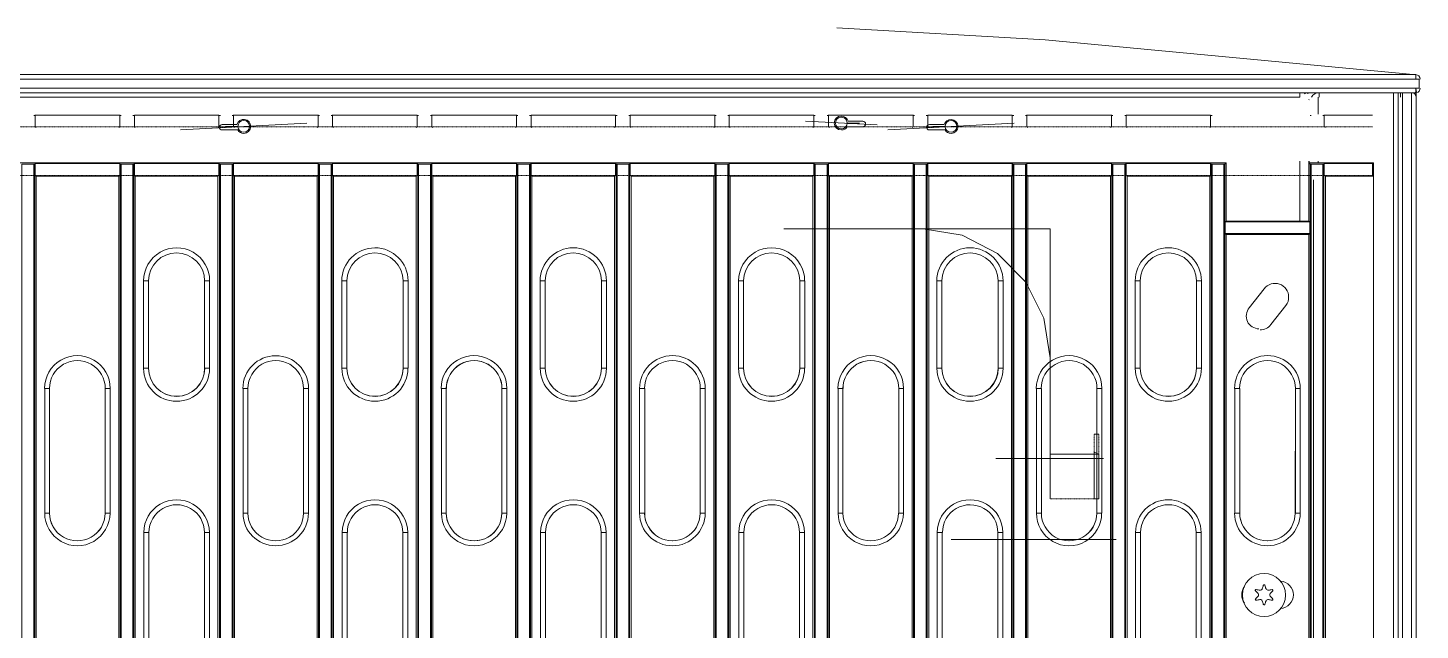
# Model space of a CAD drawing. Extents: x 43000 to 200282, y 3579 to 63943.
# Drawn here: x 114732 to 115349, y 34902 to 35169 of the extents above; entities that cross this region are included whole.
import ezdxf

# ---------------------------------------------------------------- set-up
doc = ezdxf.new("R2010")
doc.units = 0
doc.header["$MEASUREMENT"] = 0
doc.linetypes.add('PDF_IMPORT', pattern=[1, 0.8, -0.2])
doc.layers.get('0').update_dxf_attribs({"linetype": 'CONTINUOUS'})
doc.layers.add('PDF5_Geometry', color=7, linetype='CONTINUOUS')

# ---------------------------------------------------------------- blocks, each defined once
blk = doc.blocks.new('pohlad vonkajšia')
at = {"layer": 'PDF5_Geometry', "lineweight": 13}
for points in [[(17138.3, 2769.84), (17056.75, 2777.59), (17010.57, 2780.22)], [(17139.65, 2768.85), (17139.65, 2766.86), (17138.87, 2766.86), (15996.76, 2766.86), (15996.76, 2766.84)], [(15996.76, 2766.84), (15996.57, 2765.87), (15996.76, 2765.84), (15996.81, 2765.84), (17138.82, 2765.84), (17138.87, 2765.87), (17138.87, 2765.84), (17139.04, 2765.87), (17138.87, 2766.84)], [(17113.2, 2765.84), (17113.2, 2765.56), (17113.2, 2764.85), (16015.76, 2764.85), (16015.76, 2761.09)], [(17114.18, 2765.61), (17114.18, 2765.58)], [(17115, 2765.58), (17115, 2765.84), (17116.49, 2765.84), (17116.49, 2765.56)], [(17117.25, 2764.85), (17117.25, 2761.07)], [(17117.48, 2764.85), (17117.48, 2765.84)], [(17133.98, 2765.84), (17133.98, 2112.13), (17129.23, 2112.13), (17133.98, 2112.13), (17134.66, 2112.13), (17134.97, 2112.13), (17134.97, 2111.12), (17137.95, 2111.12)], [(17138.98, 2766.26), (17138.98, 2112.13), (17138.68, 2112.13), (17137.95, 2112.13), (17135.96, 2112.13), (17135.27, 2112.13), (17134.97, 2112.13), (17134.97, 2765.84)], [(17135.47, 2765.84), (17135.47, 2764.85)], [(17135.96, 2765.84), (17135.96, 2112.13)], [(17137.95, 2765.84), (17137.95, 2112.13)], [(17138.87, 2765.84), (17138.82, 2765.84), (17138.87, 2766.22), (17138.87, 2766.86)], [(17138.98, 2764.85), (17138.98, 2764.85)], [(17115.26, 2764.33), (17115.21, 2764.28)], [(16832.61, 2760.77), (16832.72, 2760.77), (16832.82, 2760.77), (16832.92, 2760.88), (16851.66, 2760.88), (16851.77, 2760.77), (16851.87, 2760.77), (16851.98, 2760.77)], [(16833.13, 2758.09), (16832.92, 2758.28), (16832.92, 2760.88)], [(16851.66, 2760.88), (16851.66, 2758.28), (16851.46, 2758.09)], [(16854.59, 2760.77), (16854.68, 2760.77), (16854.79, 2760.77), (16854.91, 2760.88), (16873.65, 2760.88), (16873.75, 2760.77), (16873.86, 2760.77), (16873.98, 2760.77)], [(16855.11, 2758.09), (16854.91, 2758.28), (16854.91, 2760.88)], [(16865.12, 2757.62), (16893.15, 2759.07), (16865.12, 2757.62)], [(16873.65, 2760.88), (16873.65, 2758.28), (16873.44, 2758.09)], [(16876.56, 2760.77), (16876.66, 2760.77), (16876.77, 2760.77), (16876.87, 2760.88), (16895.61, 2760.88), (16895.75, 2760.77), (16895.85, 2760.77), (16895.92, 2760.77)], [(16877.08, 2758.09), (16876.87, 2758.28), (16876.87, 2760.88)], [(16895.61, 2760.88), (16895.61, 2758.28), (16895.4, 2758.09)], [(16898.54, 2760.77), (16898.65, 2760.77), (16898.75, 2760.77), (16898.85, 2760.88), (16917.59, 2760.88), (16917.7, 2760.77), (16917.8, 2760.77), (16917.91, 2760.77)], [(16899.06, 2758.09), (16898.85, 2758.28), (16898.85, 2760.88)], [(16917.59, 2760.88), (16917.59, 2758.28), (16917.39, 2758.09)], [(16920.52, 2760.77), (16920.63, 2760.77), (16920.73, 2760.77), (16920.84, 2760.88), (16939.58, 2760.88), (16939.68, 2760.77), (16939.78, 2760.77), (16939.89, 2760.77)], [(16921.04, 2758.09), (16920.84, 2758.28), (16920.84, 2760.88)], [(16939.58, 2760.88), (16939.58, 2758.28), (16939.37, 2758.09)], [(16942.51, 2760.77), (16942.61, 2760.77), (16942.71, 2760.77), (16942.82, 2760.88), (16961.56, 2760.88), (16961.66, 2760.77), (16961.77, 2760.77), (16961.87, 2760.77)], [(16943.03, 2758.09), (16942.82, 2758.28), (16942.82, 2760.88)], [(16961.56, 2760.88), (16961.56, 2758.28), (16961.35, 2758.09)], [(16964.49, 2760.77), (16964.56, 2760.77), (16964.66, 2760.77), (16964.8, 2760.88), (16983.54, 2760.88), (16983.64, 2760.77), (16983.75, 2760.77), (16983.85, 2760.77)], [(16965.01, 2758.09), (16964.8, 2758.28), (16964.8, 2760.88)], [(16983.54, 2760.88), (16983.54, 2758.28), (16983.33, 2758.09)], [(16986.44, 2760.77), (16986.54, 2760.77), (16986.66, 2760.77), (16986.76, 2760.88), (17005.5, 2760.88), (17005.63, 2760.77), (17005.73, 2760.77), (17005.82, 2760.77)], [(16986.97, 2758.09), (16986.76, 2758.28), (16986.76, 2760.88)], [(17019.5, 2758.69), (17003.65, 2759.53), (17019.5, 2758.69)], [(17005.5, 2760.88), (17005.5, 2758.28), (17005.3, 2758.09)], [(17008.43, 2760.77), (17008.54, 2760.77), (17008.64, 2760.77), (17008.75, 2760.88), (17027.49, 2760.88), (17027.59, 2760.77), (17027.71, 2760.77), (17027.8, 2760.77)], [(17008.95, 2758.09), (17008.75, 2758.28), (17008.75, 2760.88)], [(17021.87, 2757.62), (17049.89, 2759.07), (17021.87, 2757.62)], [(17027.49, 2760.88), (17027.49, 2758.28), (17027.28, 2758.09)], [(17030.42, 2760.77), (17030.52, 2760.77), (17030.62, 2760.77), (17030.73, 2760.88), (17049.47, 2760.88), (17049.57, 2760.77), (17049.68, 2760.77), (17049.78, 2760.77)], [(17030.94, 2758.09), (17030.73, 2758.28), (17030.73, 2760.88)], [(17031.09, 2758.75), (17034.39, 2758.75)], [(17049.47, 2760.88), (17049.47, 2758.28), (17049.26, 2758.09)], [(17052.4, 2760.77), (17052.5, 2760.77), (17052.61, 2760.77), (17052.71, 2760.88), (17071.45, 2760.88), (17071.56, 2760.77), (17071.66, 2760.77), (17071.76, 2760.77)], [(17052.92, 2758.09), (17052.71, 2758.28), (17052.71, 2760.88)], [(17071.45, 2760.88), (17071.45, 2758.28), (17071.24, 2758.09)], [(17074.38, 2760.77), (17074.45, 2760.77), (17074.55, 2760.77), (17074.69, 2760.88), (17093.43, 2760.88), (17093.54, 2760.77), (17093.64, 2760.77), (17093.75, 2760.77)], [(17074.9, 2758.09), (17074.69, 2758.28), (17074.69, 2760.88)], [(17093.43, 2760.88), (17093.43, 2758.28), (17093.23, 2758.09)], [(17115.52, 2760.77), (17115.62, 2760.77), (17115.71, 2760.77)], [(17118.31, 2760.77), (17118.41, 2760.77), (17118.52, 2760.77), (17118.62, 2760.88), (17129.28, 2760.88)], [(17118.85, 2758.09), (17118.62, 2758.28), (17118.62, 2760.88)], [(16877.81, 2757.57), (16874.36, 2757.57)], [(16877.86, 2758.35), (16875.87, 2758.35), (16875.14, 2758.35), (16876.21, 2758.35), (16877.86, 2758.35), (16875.54, 2758.17), (16875.14, 2758.14), (16875.29, 2758.14), (16877.81, 2758.29)], [(17034.56, 2757.57), (17031.09, 2757.57)], [(17115.21, 2737.35), (17096.85, 2737.35), (17096.85, 2750.3), (16675.62, 2750.3)], [(17118.31, 2113.05), (17118.31, 2749.99), (17115.71, 2749.99), (17115.71, 2113.05)], [(17096.33, 2113.05), (17096.33, 2749.99), (17093.75, 2749.99), (17093.75, 2113.05)], [(17074.38, 2113.05), (17074.38, 2749.99), (17071.76, 2749.99), (17071.76, 2113.05)], [(17052.4, 2113.05), (17052.4, 2749.99), (17049.78, 2749.99), (17049.78, 2113.05)], [(17030.42, 2113.05), (17030.42, 2749.99), (17027.8, 2749.99), (17027.8, 2113.05)], [(17008.43, 2113.05), (17008.43, 2749.99), (17005.82, 2749.99), (17005.82, 2113.05)], [(16986.44, 2113.05), (16986.44, 2749.99), (16983.85, 2749.99), (16983.85, 2113.05)], [(16964.49, 2113.05), (16964.49, 2749.99), (16961.87, 2749.99), (16961.87, 2113.05)], [(16942.51, 2113.05), (16942.51, 2749.99), (16939.89, 2749.99), (16939.89, 2113.05)], [(16920.52, 2113.05), (16920.52, 2749.99), (16917.91, 2749.99), (16917.91, 2113.05)], [(16898.54, 2113.05), (16898.54, 2749.99), (16895.92, 2749.99), (16895.92, 2113.05)], [(16876.56, 2113.05), (16876.56, 2749.99), (16873.98, 2749.99), (16873.98, 2113.05)], [(16854.59, 2113.05), (16854.59, 2749.99), (16851.98, 2749.99), (16851.98, 2113.05)], [(16832.61, 2113.05), (16832.61, 2749.99), (16829.99, 2749.99), (16829.99, 2113.05)], [(16832.61, 2749.99), (16832.72, 2749.99), (16832.82, 2749.99), (16832.92, 2750.09), (16851.66, 2750.09), (16851.77, 2749.99), (16851.87, 2749.99), (16851.98, 2749.99)], [(16832.72, 2749.99), (16832.72, 2113.15), (16832.61, 2113.05)], [(16832.82, 2749.99), (16832.82, 2113.41)], [(16833.13, 2747.3), (16832.92, 2747.47), (16832.92, 2750.09)], [(16851.66, 2750.09), (16851.66, 2747.47), (16851.46, 2747.3)], [(16851.77, 2749.99), (16851.77, 2113.41)], [(16851.87, 2749.99), (16851.87, 2113.15), (16851.98, 2113.05)], [(16854.59, 2749.99), (16854.68, 2749.99), (16854.79, 2749.99), (16854.91, 2750.09), (16873.65, 2750.09), (16873.75, 2749.99), (16873.86, 2749.99), (16873.98, 2749.99)], [(16854.68, 2749.99), (16854.68, 2113.15), (16854.59, 2113.05)], [(16854.79, 2749.99), (16854.79, 2113.41)], [(16855.11, 2747.3), (16854.91, 2747.47), (16854.91, 2750.09)], [(16873.65, 2750.09), (16873.65, 2747.47), (16873.44, 2747.3)], [(16873.75, 2749.99), (16873.75, 2113.41)], [(16873.86, 2749.99), (16873.86, 2113.15), (16873.98, 2113.05)], [(16876.56, 2749.99), (16876.66, 2749.99), (16876.77, 2749.99), (16876.87, 2750.09), (16895.61, 2750.09), (16895.75, 2749.99), (16895.85, 2749.99), (16895.92, 2749.99)], [(16876.66, 2749.99), (16876.66, 2113.15), (16876.56, 2113.05)], [(16876.77, 2749.99), (16876.77, 2113.41)], [(16877.08, 2747.3), (16876.87, 2747.47), (16876.87, 2750.09)], [(16895.61, 2750.09), (16895.61, 2747.47), (16895.4, 2747.3)], [(16895.75, 2749.99), (16895.75, 2113.41)], [(16895.85, 2749.99), (16895.85, 2113.15), (16895.92, 2113.05)], [(16898.54, 2749.99), (16898.65, 2749.99), (16898.75, 2749.99), (16898.85, 2750.09), (16917.59, 2750.09), (16917.7, 2749.99), (16917.8, 2749.99), (16917.91, 2749.99)], [(16898.65, 2749.99), (16898.65, 2113.15), (16898.54, 2113.05)], [(16898.75, 2749.99), (16898.75, 2113.41)], [(16899.06, 2747.3), (16898.85, 2747.47), (16898.85, 2750.09)], [(16917.59, 2750.09), (16917.59, 2747.47), (16917.39, 2747.3)], [(16917.7, 2749.99), (16917.7, 2113.41)], [(16917.8, 2749.99), (16917.8, 2113.15), (16917.91, 2113.05)], [(16920.52, 2749.99), (16920.63, 2749.99), (16920.73, 2749.99), (16920.84, 2750.09), (16939.58, 2750.09), (16939.68, 2749.99), (16939.78, 2749.99), (16939.89, 2749.99)], [(16920.63, 2749.99), (16920.63, 2113.15), (16920.52, 2113.05)], [(16920.73, 2749.99), (16920.73, 2113.41)], [(16921.04, 2747.3), (16920.84, 2747.47), (16920.84, 2750.09)], [(16939.58, 2750.09), (16939.58, 2747.47), (16939.37, 2747.3)], [(16939.68, 2749.99), (16939.68, 2113.41)], [(16939.78, 2749.99), (16939.78, 2113.15), (16939.89, 2113.05)], [(16942.51, 2749.99), (16942.61, 2749.99), (16942.71, 2749.99), (16942.82, 2750.09), (16961.56, 2750.09), (16961.66, 2749.99), (16961.77, 2749.99), (16961.87, 2749.99)], [(16942.61, 2749.99), (16942.61, 2113.15), (16942.51, 2113.05)], [(16942.71, 2749.99), (16942.71, 2113.41)], [(16943.03, 2747.3), (16942.82, 2747.47), (16942.82, 2750.09)], [(16961.56, 2750.09), (16961.56, 2747.47), (16961.35, 2747.3)], [(16961.66, 2749.99), (16961.66, 2113.41)], [(16961.77, 2749.99), (16961.77, 2113.15), (16961.87, 2113.05)], [(16964.49, 2749.99), (16964.56, 2749.99), (16964.66, 2749.99), (16964.8, 2750.09), (16983.54, 2750.09), (16983.64, 2749.99), (16983.75, 2749.99), (16983.85, 2749.99)], [(16964.49, 2113.05), (16964.56, 2113.15), (16964.56, 2749.99)], [(16964.66, 2749.99), (16964.66, 2113.41)], [(16965.01, 2747.3), (16964.8, 2747.47), (16964.8, 2750.09)], [(16983.54, 2750.09), (16983.54, 2747.47), (16983.33, 2747.3)], [(16983.64, 2749.99), (16983.64, 2113.41)], [(16983.75, 2749.99), (16983.75, 2113.15), (16983.85, 2113.05)], [(16986.44, 2749.99), (16986.54, 2749.99), (16986.66, 2749.99), (16986.76, 2750.09), (17005.5, 2750.09), (17005.63, 2749.99), (17005.73, 2749.99), (17005.82, 2749.99)], [(16986.54, 2749.99), (16986.54, 2113.15), (16986.44, 2113.05)], [(16986.66, 2749.99), (16986.66, 2113.41)], [(16986.97, 2747.3), (16986.76, 2747.47), (16986.76, 2750.09)], [(17005.5, 2750.09), (17005.5, 2747.47), (17005.3, 2747.3)], [(17005.63, 2749.99), (17005.63, 2113.41)], [(17005.73, 2749.99), (17005.73, 2113.15), (17005.82, 2113.05)], [(17008.43, 2749.99), (17008.54, 2749.99), (17008.64, 2749.99), (17008.75, 2750.09), (17027.49, 2750.09), (17027.59, 2749.99), (17027.71, 2749.99), (17027.8, 2749.99)], [(17008.54, 2749.99), (17008.54, 2113.15), (17008.43, 2113.05)], [(17008.64, 2749.99), (17008.64, 2113.41)], [(17008.95, 2747.3), (17008.75, 2747.47), (17008.75, 2750.09)], [(17027.49, 2750.09), (17027.49, 2747.47), (17027.28, 2747.3)], [(17027.59, 2749.99), (17027.59, 2113.41)], [(17027.71, 2749.99), (17027.71, 2113.15), (17027.8, 2113.05)], [(17030.42, 2749.99), (17030.52, 2749.99), (17030.62, 2749.99), (17030.73, 2750.09), (17049.47, 2750.09), (17049.57, 2749.99), (17049.68, 2749.99), (17049.78, 2749.99)], [(17030.52, 2749.99), (17030.52, 2113.15), (17030.42, 2113.05)], [(17030.62, 2749.99), (17030.62, 2113.41)], [(17030.94, 2747.3), (17030.73, 2747.47), (17030.73, 2750.09)], [(17049.47, 2750.09), (17049.47, 2747.47), (17049.26, 2747.3)], [(17049.57, 2749.99), (17049.57, 2113.41)], [(17049.68, 2749.99), (17049.68, 2113.15), (17049.78, 2113.05)], [(17052.4, 2749.99), (17052.5, 2749.99), (17052.61, 2749.99), (17052.71, 2750.09), (17071.45, 2750.09), (17071.56, 2749.99), (17071.66, 2749.99), (17071.76, 2749.99)], [(17052.5, 2749.99), (17052.5, 2113.15), (17052.4, 2113.05)], [(17052.61, 2749.99), (17052.61, 2113.41)], [(17052.92, 2747.3), (17052.71, 2747.47), (17052.71, 2750.09)], [(17071.45, 2750.09), (17071.45, 2747.47), (17071.24, 2747.3)], [(17071.56, 2749.99), (17071.56, 2113.41)], [(17071.66, 2749.99), (17071.66, 2113.15), (17071.76, 2113.05)], [(17074.38, 2749.99), (17074.45, 2749.99), (17074.55, 2749.99), (17074.69, 2750.09), (17093.43, 2750.09), (17093.54, 2749.99), (17093.64, 2749.99), (17093.75, 2749.99)], [(17074.45, 2749.99), (17074.45, 2113.15), (17074.38, 2113.05)], [(17074.45, 2749.99), (17074.45, 2749.99)], [(17074.55, 2749.99), (17074.55, 2113.41)], [(17074.9, 2747.3), (17074.69, 2747.47), (17074.69, 2750.09)], [(17093.43, 2750.09), (17093.43, 2747.47), (17093.23, 2747.3)], [(17093.54, 2749.99), (17093.54, 2113.41)], [(17093.64, 2749.99), (17093.64, 2749.99)], [(17093.64, 2749.99), (17093.64, 2113.15), (17093.75, 2113.05)], [(17096.33, 2749.99), (17096.43, 2749.99), (17096.54, 2749.99), (17096.85, 2750.3)], [(17096.43, 2749.99), (17096.43, 2113.15), (17096.33, 2113.05)], [(17096.54, 2749.99), (17096.54, 2113.41)], [(17129.2, 2111.23), (17129.49, 2120.12), (17129.49, 2749.69), (17129.49, 2750.3), (17115.21, 2750.3), (17115.21, 2737.35), (17115.4, 2737.19), (17115.4, 2734.58), (17096.68, 2734.58)], [(17096.85, 2750.3), (17096.85, 2750.3)], [(17113.2, 2737.37), (17113.2, 2750.63)], [(17115.21, 2750.63), (17115.21, 2737.37)], [(17115.21, 2750.3), (17115.21, 2750.3)], [(17115.21, 2750.3), (17115.52, 2749.99), (17115.52, 2113.41)], [(17115.26, 2750.3), (17115.26, 2750.66)], [(17115.52, 2749.99), (17115.62, 2749.99), (17115.71, 2749.99)], [(17115.62, 2749.99), (17115.62, 2113.15), (17115.71, 2113.05)], [(17117.25, 2750.66), (17117.25, 2750.3)], [(17118.31, 2749.99), (17118.41, 2749.99), (17118.52, 2749.99), (17118.62, 2750.09), (17129.28, 2750.09)], [(17118.41, 2749.99), (17118.41, 2113.15), (17118.31, 2113.05)], [(17118.52, 2749.99), (17118.52, 2113.41)], [(17118.85, 2747.3), (17118.62, 2747.47), (17118.62, 2750.09)], [(17129.49, 2123.41), (17129.49, 2747.3), (17129.28, 2747.47), (17129.28, 2750.09), (17129.49, 2750.3)], [(16833.13, 2123.41), (16833.13, 2747.3), (16851.46, 2747.3), (16851.46, 2123.41)], [(16855.11, 2123.41), (16855.11, 2747.3), (16873.44, 2747.3), (16873.44, 2123.41)], [(16877.08, 2123.41), (16877.08, 2747.3), (16895.4, 2747.3), (16895.4, 2123.41)], [(16899.06, 2123.41), (16899.06, 2747.3), (16917.39, 2747.3), (16917.39, 2123.41)], [(16921.04, 2123.41), (16921.04, 2747.3), (16939.37, 2747.3), (16939.37, 2123.41)], [(16943.03, 2123.41), (16943.03, 2747.3), (16961.35, 2747.3), (16961.35, 2123.41)], [(16965.01, 2123.41), (16965.01, 2747.3), (16983.33, 2747.3), (16983.33, 2123.41)], [(16986.97, 2123.41), (16986.97, 2747.3), (17005.3, 2747.3), (17005.3, 2123.41)], [(17008.95, 2123.41), (17008.95, 2747.3), (17027.28, 2747.3), (17027.28, 2123.41)], [(17030.94, 2123.41), (17030.94, 2747.3), (17049.26, 2747.3), (17049.26, 2123.41)], [(17052.92, 2123.41), (17052.92, 2747.3), (17071.24, 2747.3), (17071.24, 2123.41)], [(17074.9, 2123.41), (17074.9, 2747.3), (17093.23, 2747.3), (17093.23, 2123.41)], [(17115.21, 2746.5), (17115.21, 2746.5)], [(17129.49, 2747.3), (17118.85, 2747.3), (17118.85, 2123.41)], [(17096.85, 2737.35), (17096.68, 2737.19), (17096.68, 2734.58), (17096.85, 2734.37)], [(17115.4, 2737.19), (17096.68, 2737.19)], [(17057.83, 2675.7), (17057.83, 2735.6), (16998.85, 2735.6)], [(17003.51, 2735.6), (17002.21, 2735.6), (17001.9, 2735.6), (17002.21, 2735.6), (17001.53, 2735.6), (17000.56, 2735.6), (17001.22, 2735.6), (17002.37, 2735.6), (17003.18, 2735.6), (17002.87, 2735.6), (17002.52, 2735.6), (17002.35, 2735.6), (17002.16, 2735.6), (17001.9, 2735.6)], [(17002.21, 2735.6), (17002.21, 2735.6)], [(17003.7, 2735.6), (17003.04, 2735.6), (17002.87, 2735.6)], [(17011.23, 2735.6), (17006.11, 2735.6)], [(17029.71, 2735.6), (17038.39, 2734.2), (17046.23, 2730.14), (17052.47, 2723.83), (17056.44, 2715.85), (17057.83, 2707.03)], [(17096.85, 2123.41), (17096.85, 2734.37), (17115.21, 2734.37), (17115.4, 2734.58)], [(17115.21, 2123.41), (17115.21, 2734.37)], [(16858.04, 2724.09), (16858.04, 2704.69), (16858.04, 2724.09)], [(16902.01, 2724.09), (16902.01, 2704.69), (16902.01, 2724.09)], [(16989.92, 2724.09), (16989.92, 2704.69), (16989.92, 2724.09)], [(17033.88, 2724.09), (17033.88, 2704.69), (17033.88, 2724.09)], [(17077.83, 2724.09), (17077.83, 2704.69), (17077.83, 2724.09)], [(17068.63, 2690.11), (17068.37, 2690.11), (17068.19, 2690.11), (17068, 2690.11), (17067.64, 2690.11)], [(17060.1, 2684.68), (17055.55, 2684.68), (17060.1, 2684.68)], [(17065.68, 2685.65), (17068.63, 2685.67), (17068.63, 2685.65), (17068.63, 2675.7), (17067.64, 2675.7), (17067.64, 2686.07), (17067.64, 2686.11), (17068.63, 2685.67), (17057.83, 2685.67)], [(17035.95, 2666.71), (17072.49, 2666.71), (17072.32, 2666.71), (17072.21, 2666.71), (17072.08, 2666.71), (17071.87, 2666.71)], [(17056.84, 2666.71), (17057.57, 2666.71), (17057.83, 2666.71), (17053.6, 2666.71), (17053.75, 2666.71), (17053.89, 2666.71), (17054.01, 2666.71), (17054.22, 2666.71)], [(17068.42, 2666.71), (17068.47, 2666.71), (17068.5, 2666.71), (17068.56, 2666.71), (17068.63, 2666.71), (17071.33, 2666.71), (17072.08, 2666.71), (17070.88, 2666.71), (17066.25, 2666.71), (17066.46, 2666.71), (17071.09, 2666.71), (17068.42, 2666.71), (17067.17, 2666.71), (17066.91, 2666.71)], [(17067.88, 2666.71), (17068, 2666.71), (17068.63, 2666.71)], [(17071.09, 2666.71), (17071.09, 2666.71)]]:
    blk.add_lwpolyline(points, dxfattribs=at)
for points in [[(17138.87, 2768.85), (17139.65, 2768.85), (15996.76, 2768.85), (15996.76, 2769.53), (15996.76, 2769.84), (17138.87, 2769.84), (17138.87, 2769.55)], [(17012.87, 2759.11), (17014.85, 2759.11), (17015.58, 2759.11), (17014.5, 2759.11)], [(17015.58, 2758.9), (17015.16, 2758.9), (17012.92, 2759.02), (17015.42, 2758.9)], [(17031.87, 2758.35), (17032.95, 2758.35), (17034.59, 2758.35), (17032.6, 2758.35)], [(17032.29, 2758.17), (17031.89, 2758.14), (17032.03, 2758.14), (17034.54, 2758.29)], [(17116.25, 2224.79), (17116.25, 2746.5), (17116.25, 2744.01), (17116.25, 2234.76)], [(17010.57, 2735.6), (17003.7, 2735.6), (17003.65, 2735.6), (17003.6, 2735.6), (17003.56, 2735.6), (17003.51, 2735.6), (17010.41, 2735.6)], [(16945.96, 2724.09), (16945.96, 2704.69), (16945.97, 2724.09)], [(17058.8, 2684.68), (17053.84, 2684.68), (17049.57, 2684.68), (17046.73, 2684.68), (17045.81, 2684.68), (17046.94, 2684.68), (17049.99, 2684.68), (17054.38, 2684.68), (17059.37, 2684.68), (17064.08, 2684.68), (17067.72, 2684.68), (17069.65, 2684.68), (17069.53, 2684.68), (17067.38, 2684.68), (17063.6, 2684.68)], [(17058.71, 2684.68), (17053.86, 2684.68), (17049.78, 2684.68), (17047.3, 2684.68), (17046.9, 2684.68), (17048.65, 2684.68), (17052.26, 2684.68), (17056.94, 2684.68), (17061.8, 2684.68), (17065.87, 2684.68), (17068.35, 2684.68), (17068.73, 2684.68), (17066.96, 2684.68), (17063.41, 2684.68)], [(17057.83, 2684.68), (17057.83, 2681.7), (17057.83, 2680.66), (17057.83, 2681.7)], [(17067.88, 2666.71), (17067.62, 2666.71), (17067.43, 2666.71), (17067.26, 2666.71), (17066.91, 2666.71)], [(17104.88, 2655.78), (17104.94, 2655.98), (17105, 2656.15), (17105.05, 2656.36), (17105.1, 2656.55), (17105.15, 2656.6), (17105.2, 2656.62), (17105.29, 2656.65), (17105.34, 2656.62), (17105.4, 2656.62), (17105.45, 2656.56), (17105.45, 2656.55), (17105.5, 2656.36), (17105.55, 2656.15), (17105.62, 2655.98), (17105.71, 2655.78), (17105.79, 2655.63), (17105.92, 2655.52), (17106.07, 2655.47), (17106.23, 2655.44), (17106.44, 2655.47), (17106.64, 2655.52), (17106.85, 2655.58), (17107.04, 2655.63), (17107.09, 2655.63), (17107.15, 2655.58), (17107.2, 2655.52), (17107.22, 2655.47), (17107.22, 2655.42), (17107.2, 2655.37), (17107.2, 2655.33), (17107.04, 2655.21), (17106.9, 2655.06), (17106.78, 2654.9), (17106.64, 2654.74), (17106.57, 2654.61), (17106.54, 2654.45), (17106.57, 2654.29), (17106.64, 2654.14), (17106.64, 2654.12), (17106.78, 2653.96), (17106.9, 2653.83), (17107.04, 2653.67), (17107.2, 2653.51), (17107.22, 2653.46), (17107.22, 2653.41), (17107.2, 2653.32), (17107.16, 2653.27), (17107.11, 2653.25), (17107.04, 2653.22), (17106.85, 2653.27), (17106.64, 2653.32), (17106.44, 2653.36), (17106.23, 2653.41), (17106.07, 2653.41), (17105.92, 2653.36), (17105.79, 2653.25), (17105.71, 2653.1), (17105.62, 2652.89), (17105.55, 2652.7), (17105.5, 2652.53), (17105.45, 2652.33), (17105.41, 2652.28), (17105.34, 2652.23), (17105.29, 2652.23), (17105.24, 2652.23), (17105.19, 2652.27), (17105.14, 2652.32), (17105.1, 2652.33), (17105.05, 2652.53), (17105, 2652.7), (17104.94, 2652.89), (17104.88, 2653.1), (17104.79, 2653.22), (17104.68, 2653.36), (17104.53, 2653.41), (17104.35, 2653.41), (17104.32, 2653.41), (17104.15, 2653.36), (17103.94, 2653.32), (17103.75, 2653.27), (17103.54, 2653.22), (17103.49, 2653.22), (17103.44, 2653.25), (17103.38, 2653.31), (17103.35, 2653.37), (17103.33, 2653.43), (17103.35, 2653.51), (17103.38, 2653.51), (17103.51, 2653.67), (17103.64, 2653.81), (17103.8, 2653.96), (17103.94, 2654.12), (17104.01, 2654.24), (17104.04, 2654.43), (17104.01, 2654.59), (17103.94, 2654.74), (17103.8, 2654.9), (17103.64, 2655.06), (17103.51, 2655.21), (17103.38, 2655.33), (17103.33, 2655.39), (17103.33, 2655.47), (17103.38, 2655.52), (17103.4, 2655.58), (17103.45, 2655.63), (17103.54, 2655.63), (17103.75, 2655.58), (17103.94, 2655.52), (17104.15, 2655.47), (17104.32, 2655.44), (17104.51, 2655.44), (17104.67, 2655.52), (17104.77, 2655.59), (17104.88, 2655.73)]]:
    blk.add_lwpolyline(points, close=True, dxfattribs=at)
for points in [[(16874.36, 2758.75), (16877.65, 2758.75, -0.879095), (16880.7, 2758.35)], [(17016.36, 2759.49), (17013.08, 2759.49, 0.341032), (17011.59, 2760.65)], [(17011.59, 2757.57, 0.258582), (17012.89, 2758.29), (17016.36, 2758.29)], [(16870.49, 2724.09, 0.996841), (16858.05, 2724.1, -0.996841), (16870.49, 2724.09), (16870.49, 2704.69), (16870.49, 2724.09), (16870.84, 2724.09), (16871.58, 2724.09), (16871.58, 2704.69), (16870.84, 2704.69), (16870.49, 2704.69, -0.997254), (16858.04, 2704.69), (16857.7, 2704.69), (16856.95, 2704.69), (16856.95, 2724.09), (16857.7, 2724.09), (16858.04, 2724.09)], [(16914.46, 2724.09, 0.996841), (16902, 2724.08, -0.996841), (16914.46, 2724.09), (16914.46, 2704.69), (16914.46, 2724.09), (16914.8, 2724.09), (16915.57, 2724.09), (16915.57, 2704.69), (16914.8, 2704.69), (16914.46, 2704.69, -0.997254), (16902.01, 2704.69), (16901.66, 2704.69), (16900.92, 2704.69), (16900.92, 2724.09), (16901.66, 2724.09), (16902.01, 2724.09)], [(16958.4, 2724.09, 0.996841), (16945.96, 2724.1, -0.996841), (16958.4, 2724.09), (16958.4, 2704.69), (16958.4, 2724.09), (16958.75, 2724.09), (16959.53, 2724.09), (16959.53, 2704.69), (16958.75, 2704.69), (16958.4, 2704.69, -0.997254), (16945.96, 2704.69), (16945.64, 2704.69), (16944.85, 2704.69), (16944.85, 2724.09), (16945.64, 2724.09), (16945.96, 2724.09)], [(17002.37, 2724.09, 0.996841), (16989.91, 2724.08, -0.996841), (17002.37, 2724.09), (17002.37, 2704.69), (17002.37, 2724.09), (17002.71, 2724.09), (17003.46, 2724.09), (17003.46, 2704.69), (17002.71, 2704.69), (17002.37, 2704.69, -0.997254), (16989.92, 2704.69), (16989.57, 2704.69), (16988.83, 2704.69), (16988.83, 2724.09), (16989.57, 2724.09), (16989.92, 2724.09)], [(17046.31, 2724.09, 0.998029), (17033.88, 2724.1, -0.998029), (17046.31, 2724.09), (17046.31, 2704.69), (17046.31, 2724.09), (17046.64, 2724.09), (17047.44, 2724.09), (17047.44, 2704.69), (17046.64, 2704.69), (17046.31, 2704.69, -0.99844), (17033.88, 2704.69), (17033.54, 2704.69), (17032.76, 2704.69), (17032.76, 2724.09), (17033.54, 2724.09), (17033.88, 2724.09)], [(17090.28, 2724.09, 0.996842), (17077.83, 2724.09, -0.996842), (17090.28, 2724.09), (17090.28, 2704.69), (17090.28, 2724.09), (17090.62, 2724.09), (17091.37, 2724.09), (17091.37, 2704.69), (17090.62, 2704.69), (17090.28, 2704.69, -0.997255), (17077.83, 2704.69), (17077.48, 2704.69), (17076.72, 2704.69), (17076.72, 2724.09), (17077.48, 2724.09), (17077.83, 2724.09)], [(17104.14, 2713.45, -0.639692), (17102, 2718.11), (17105.29, 2722.35, -0.720772), (17110.72, 2720.48)], [(17110.09, 2718.63), (17106.78, 2714.38, -0.229684), (17104.37, 2713.2)], [(16848.46, 2700.22, 1.0027), (16836.11, 2700.21, -1.0027), (16848.46, 2700.22), (16848.8, 2700.22), (16849.55, 2700.22), (16849.55, 2672.57), (16848.8, 2672.57), (16848.46, 2672.57), (16848.46, 2700.22), (16848.42, 2672.56, -1.000076), (16836.11, 2672.57), (16835.8, 2672.57), (16835.04, 2672.57), (16835.04, 2700.22), (16835.8, 2700.22), (16836.11, 2700.22), (16836.11, 2672.57), (16836.11, 2700.22)], [(16892.4, 2700.22, 1.003901), (16880.09, 2700.24, -1.003901), (16892.4, 2700.22), (16892.73, 2700.22), (16893.53, 2700.22), (16893.53, 2672.57), (16892.73, 2672.57), (16892.4, 2672.57), (16892.4, 2700.22), (16892.39, 2672.58, -1.001279), (16880.08, 2672.57), (16879.77, 2672.57), (16878.99, 2672.57), (16878.99, 2700.22), (16879.77, 2700.22), (16880.08, 2700.22), (16880.08, 2672.57), (16880.08, 2700.22)], [(16924.06, 2700.24, -1.003901), (16936.37, 2700.22), (16936.7, 2700.22), (16937.46, 2700.22), (16937.46, 2672.57), (16936.7, 2672.57), (16936.37, 2672.57), (16936.37, 2700.22), (16936.35, 2672.58, -1.001279), (16924.04, 2672.57), (16923.7, 2672.57), (16922.95, 2672.57), (16922.95, 2700.22), (16923.7, 2700.22), (16924.04, 2700.22), (16924.04, 2672.57), (16924.04, 2700.22, -1.002102), (16936.37, 2700.22)], [(16980.33, 2700.22, 1.003901), (16967.98, 2700.2, -1.003901), (16980.33, 2700.22), (16980.65, 2700.22), (16981.43, 2700.22), (16981.43, 2672.57), (16980.65, 2672.57), (16980.33, 2672.57), (16980.33, 2700.22), (16980.28, 2672.55, -1.001279), (16968.01, 2672.57), (16967.68, 2672.57), (16966.88, 2672.57), (16966.88, 2700.22), (16967.68, 2700.22), (16968.01, 2700.22), (16968.01, 2672.57), (16968.01, 2700.22)], [(17011.95, 2672.57, 1.000977), (17024.24, 2672.56, -1.000977), (17011.95, 2672.57), (17011.61, 2672.57), (17010.86, 2672.57), (17010.86, 2700.22), (17011.61, 2700.22), (17011.95, 2700.22), (17011.95, 2672.57), (17011.95, 2700.22, -1.003601), (17024.3, 2700.22), (17024.61, 2700.22), (17025.37, 2700.22), (17025.37, 2672.57), (17024.61, 2672.57), (17024.3, 2672.57), (17024.3, 2700.22), (17024.3, 2672.57)], [(17068.24, 2700.22, 1.003905), (17055.89, 2700.19, -1.003905), (17068.24, 2700.22), (17068.57, 2700.22), (17069.34, 2700.22), (17069.34, 2672.57), (17068.57, 2672.57), (17068.24, 2672.57), (17068.24, 2700.22), (17068.19, 2672.54, -1.001283), (17055.92, 2672.57), (17055.92, 2700.22), (17055.92, 2672.57), (17055.57, 2672.57), (17054.83, 2672.57), (17054.83, 2700.22), (17055.57, 2700.22), (17055.92, 2700.22)], [(17112.21, 2700.22, 1.003905), (17099.84, 2700.18, -1.003905), (17112.21, 2700.22), (17112.52, 2700.22), (17113.3, 2700.22), (17113.3, 2672.57), (17112.52, 2672.57), (17112.21, 2672.57), (17112.21, 2700.22), (17112.14, 2672.53, -1.001283), (17099.88, 2672.57), (17099.55, 2672.57), (17098.76, 2672.57), (17098.76, 2700.22), (17099.55, 2700.22), (17099.88, 2700.22), (17099.88, 2672.57), (17099.88, 2700.22)], [(16870.44, 2668.27, 1.000977), (16858.15, 2668.27, -1.000977), (16870.44, 2668.27), (16870.75, 2668.27), (16871.53, 2668.27), (16871.53, 2640.6), (16870.75, 2640.6), (16870.44, 2640.6), (16870.44, 2668.27), (16870.45, 2640.61, -0.999591), (16858.1, 2640.6), (16857.78, 2640.6), (16857, 2640.6), (16857, 2668.27), (16857.78, 2668.27), (16858.1, 2668.27), (16858.1, 2640.6), (16858.1, 2668.27)], [(16914.39, 2668.27, 1.001279), (16902.11, 2668.28, -1.001279), (16914.39, 2668.27), (16914.72, 2668.27), (16915.48, 2668.27), (16915.48, 2640.6), (16914.72, 2640.6), (16914.39, 2640.6), (16914.39, 2668.27), (16914.42, 2640.62, -0.999889), (16902.06, 2640.6), (16901.71, 2640.6), (16900.97, 2640.6), (16900.97, 2668.27), (16901.71, 2668.27), (16902.06, 2668.27), (16902.06, 2640.6), (16902.06, 2668.27)], [(16958.35, 2668.27, 1.001279), (16946.04, 2668.25, -1.001279), (16958.35, 2668.27), (16958.7, 2668.27), (16959.44, 2668.27), (16959.44, 2640.6), (16958.7, 2640.6), (16958.35, 2640.6), (16958.35, 2668.27), (16958.35, 2640.58, -0.999889), (16946.03, 2640.6), (16945.7, 2640.6), (16944.93, 2640.6), (16944.93, 2668.27), (16945.7, 2668.27), (16946.03, 2668.27), (16946.03, 2640.6), (16946.03, 2668.27)], [(17002.32, 2668.27, 1.000079), (16989.99, 2668.25, -1.000079), (17002.32, 2668.27), (17002.63, 2668.27), (17003.41, 2668.27), (17003.41, 2640.6), (17002.63, 2640.6), (17002.32, 2640.6), (17002.32, 2668.27), (17002.31, 2640.58, -0.998694), (16989.97, 2640.6), (16989.66, 2640.6), (16988.88, 2640.6), (16988.88, 2668.27), (16989.66, 2668.27), (16989.97, 2668.27), (16989.97, 2640.6), (16989.97, 2668.27)], [(17046.26, 2668.27, 1.001279), (17033.99, 2668.28, -1.001279), (17046.26, 2668.27), (17046.59, 2668.27), (17047.35, 2668.27), (17047.35, 2640.6), (17046.59, 2640.6), (17046.26, 2640.6), (17046.26, 2668.27), (17046.3, 2640.62, -0.999889), (17033.94, 2640.6), (17033.59, 2640.6), (17032.84, 2640.6), (17032.84, 2668.27), (17033.59, 2668.27), (17033.94, 2668.27), (17033.94, 2640.6), (17033.94, 2668.27)], [(17090.23, 2668.27, 1.001283), (17077.91, 2668.24, -1.001283), (17090.23, 2668.27), (17090.54, 2668.27), (17091.32, 2668.27), (17091.32, 2640.6), (17090.54, 2640.6), (17090.23, 2640.6), (17090.23, 2668.27), (17090.22, 2640.57, -0.999893), (17077.9, 2640.6), (17077.55, 2640.6), (17076.77, 2640.6), (17076.77, 2668.27), (17077.55, 2668.27), (17077.9, 2668.27), (17077.9, 2640.6), (17077.9, 2668.27)], [(17108.91, 2651.4, 0.398393), (17111.76, 2654.43, 0.397215), (17108.91, 2657.45)]]:
    blk.add_lwpolyline(points, format="xyb", dxfattribs=at)
at = {"layer": 'PDF5_Geometry', "linetype": 'PDF_IMPORT', "lineweight": 13, "ltscale": 0.042638}
for points in [[(17129.28, 2758.28), (16679.05, 2758.28)], [(17129.28, 2747.47), (16679.05, 2747.47)]]:
    blk.add_lwpolyline(points, dxfattribs=at)
at = {"layer": 'PDF5_Geometry', "linetype": 'PDF_IMPORT', "lineweight": 13, "ltscale": 0.006102}
for points in [[(16998.85, 2735.6), (17008.66, 2735.6)], [(17011.23, 2735.6), (17001.38, 2735.6)]]:
    blk.add_lwpolyline(points, dxfattribs=at)
at = {"layer": 'PDF5_Geometry', "linetype": 'PDF_IMPORT', "lineweight": 13, "ltscale": 0.018031}
blk.add_lwpolyline([(17067.64, 2675.7), (17057.83, 2675.7), (17057.83, 2704.85)], dxfattribs=at)
at = {"layer": 'PDF5_Geometry', "linetype": 'PDF_IMPORT', "lineweight": 13, "ltscale": 0.002756}
for points in [[(17067.64, 2690.11), (17067.64, 2685.67)], [(17068.63, 2690.11), (17068.63, 2685.67)]]:
    blk.add_lwpolyline(points, dxfattribs=at)
at = {"layer": 'PDF5_Geometry', "linetype": 'PDF_IMPORT', "lineweight": 13, "ltscale": 0.006693}
blk.add_lwpolyline([(17064.69, 2685.65), (17057.83, 2685.65)], dxfattribs=at)
at = {"layer": 'PDF5_Geometry', "lineweight": 13}
blk.add_circle((17105.26, 2654.4), 4.78, dxfattribs=at)
for centre, radius, start, end in [((17011.58, 2759.11), 1.29, 359.7613, 179.9126), ((17035.89, 2758.34), 1.55, 0.124, 89.876), ((16879.13, 2758.36), 1.31, 270.4093, 359.5907), ((17035.9, 2758.36), 1.31, 180.4093, 269.5907), ((16864.27, 2724.1), 7.32, 359.8756, 180.0666), ((16908.22, 2724.07), 7.35, 0.1358, 180.1244), ((16952.18, 2724.07), 7.35, 0.107, 179.8642), ((16996.13, 2724.1), 7.32, 359.9334, 180.1244), ((17040.09, 2724.07), 7.35, 0.1358, 179.893), ((17084.05, 2724.1), 7.32, 359.9044, 179.893), ((16842.28, 2700.23), 7.27, 359.9338, 180.1247), ((16886.24, 2700.2), 7.29, 0.1082, 180.0662), ((16930.18, 2700.22), 7.28, 359.9628, 180.0662), ((16974.15, 2700.23), 7.27, 359.9338, 179.8918), ((17018.11, 2700.23), 7.27, 359.8753, 180.0662), ((17018.13, 2700.24), 6.17, 359.8284, 180.2403), ((17062.06, 2700.22), 7.28, 359.9628, 180.2414), ((17106.02, 2700.22), 7.28, 359.9918, 179.9498), ((16864.27, 2704.69), 7.32, 180.0401, 0.0179), ((16864.29, 2704.71), 6.24, 180.1914, 359.8763), ((16908.23, 2704.69), 7.31, 179.9821, 359.7572), ((16908.25, 2704.7), 6.24, 180.1237, 359.8086), ((16952.19, 2704.72), 7.35, 180.2428, 359.7861), ((16952.2, 2704.71), 6.24, 180.1914, 359.8763), ((16996.14, 2704.69), 7.31, 179.9821, 359.9599), ((16996.16, 2704.7), 6.24, 180.1237, 359.8086), ((17040.1, 2704.72), 7.34, 180.2139, 359.7572), ((17040.12, 2704.7), 6.24, 180.1237, 359.9449), ((17084.06, 2704.72), 7.34, 180.2139, 359.9889), ((17084.07, 2704.71), 6.24, 180.1575, 359.8425), ((16864.27, 2668.27), 7.26, 359.9547, 179.987), ((16908.23, 2668.28), 7.25, 359.8963, 180.0453), ((16952.19, 2668.27), 7.26, 359.9547, 180.1037), ((16996.14, 2668.26), 7.27, 0.013, 180.0453), ((17040.1, 2668.28), 7.25, 359.8963, 180.0453), ((17084.06, 2668.27), 7.26, 359.9838, 179.8996), ((16842.28, 2672.56), 7.24, 179.9163, 0.0255), ((16842.27, 2672.56), 6.15, 179.9788, 359.9875), ((16886.23, 2672.56), 7.24, 179.9745, 359.85), ((16886.23, 2672.57), 6.16, 180.0125, 0.159), ((16930.19, 2672.56), 7.24, 179.9745, 359.9962), ((16930.2, 2672.57), 6.16, 180.0125, 359.953), ((16974.15, 2672.58), 7.27, 180.15, 0.0255), ((16974.14, 2672.55), 6.14, 179.841, 359.9875), ((17018.1, 2672.56), 7.24, 179.9745, 0.0837), ((17062.05, 2672.54), 7.22, 179.7992, 359.9962), ((17062.05, 2672.55), 6.13, 179.8061, 359.953), ((17106.01, 2672.58), 7.26, 180.0913, 359.9668), ((17106.01, 2672.54), 6.13, 179.7715, 359.9184)]:
    blk.add_arc(centre, radius, start, end, dxfattribs=at)
for points in [[(17139.86, 2768.85), (17139.86, 2769.37), (17139.41, 2769.84), (17138.87, 2769.84)], [(17114.9, 2765.84), (17114.64, 2765.84), (17114.43, 2765.73), (17114.24, 2765.58)], [(17117.48, 2765.84), (17116.75, 2765.84), (17116.13, 2765.45), (17115.76, 2764.85)], [(17138.98, 2764.85), (17138.98, 2765.4), (17138.52, 2765.84), (17137.95, 2765.84)], [(17139.04, 2765.87), (17139.55, 2765.94), (17139.86, 2766.37), (17139.86, 2766.86)], [(16874.36, 2758.75), (16874.03, 2758.75), (16873.73, 2758.49), (16873.73, 2758.17)], [(16879.14, 2759.66), (16878.43, 2759.66), (16877.86, 2759.06), (16877.86, 2758.35)], [(16880.44, 2758.35), (16880.44, 2759.06), (16879.87, 2759.66), (16879.14, 2759.66)], [(17011.59, 2760.65), (17010.72, 2760.65), (17010.01, 2759.98), (17010.01, 2759.11)], [(17010.01, 2759.11), (17010.01, 2758.24), (17010.72, 2757.57), (17011.59, 2757.57)], [(17010.27, 2759.11), (17010.27, 2758.4), (17010.86, 2757.81), (17011.59, 2757.81)], [(17011.59, 2757.81), (17012.28, 2757.81), (17012.87, 2758.4), (17012.87, 2759.11)], [(17016.96, 2758.9), (17016.96, 2759.23), (17016.7, 2759.49), (17016.36, 2759.49)], [(17016.36, 2758.29), (17016.7, 2758.29), (17016.96, 2758.59), (17016.96, 2758.9)], [(17031.09, 2758.75), (17030.75, 2758.75), (17030.49, 2758.49), (17030.49, 2758.17)], [(17035.89, 2759.89), (17035.18, 2759.89), (17034.56, 2759.42), (17034.39, 2758.75)], [(17035.89, 2759.66), (17035.17, 2759.66), (17034.59, 2759.06), (17034.59, 2758.35)], [(17037.2, 2758.35), (17037.2, 2759.06), (17036.61, 2759.66), (17035.89, 2759.66)], [(16873.73, 2758.17), (16873.73, 2757.83), (16874.03, 2757.57), (16874.36, 2757.57)], [(16877.81, 2757.57), (16878.12, 2757.06), (16878.62, 2756.8), (16879.14, 2756.8)], [(16877.86, 2758.35), (16877.86, 2757.65), (16878.43, 2757.05), (16879.14, 2757.05)], [(16879.14, 2756.8), (16879.99, 2756.8), (16880.7, 2757.51), (16880.7, 2758.35)], [(17030.49, 2758.17), (17030.49, 2757.83), (17030.75, 2757.57), (17031.09, 2757.57)], [(17034.56, 2757.57), (17034.85, 2757.06), (17035.34, 2756.8), (17035.89, 2756.8)], [(17035.89, 2756.8), (17036.73, 2756.8), (17037.44, 2757.51), (17037.44, 2758.35)], [(17035.89, 2757.05), (17036.61, 2757.05), (17037.2, 2757.65), (17037.2, 2758.35)], [(17110.09, 2718.63), (17110.51, 2719.2), (17110.75, 2719.86), (17110.72, 2720.48)], [(17100.91, 2656.25), (17100.09, 2655.16), (17100.12, 2653.67), (17100.91, 2652.59)]]:
    blk.add_open_spline(points, degree=3, dxfattribs=at)

msp = doc.modelspace()

# ---------------------------------------------------------------- block references
at = {"xscale": 2, "yscale": 2, "zscale": 2}
msp.add_blockref('pohlad vonkajšia', (81069.71, 29608.42, -0.77), dxfattribs=at)

doc.saveas('drawing.dxf')
